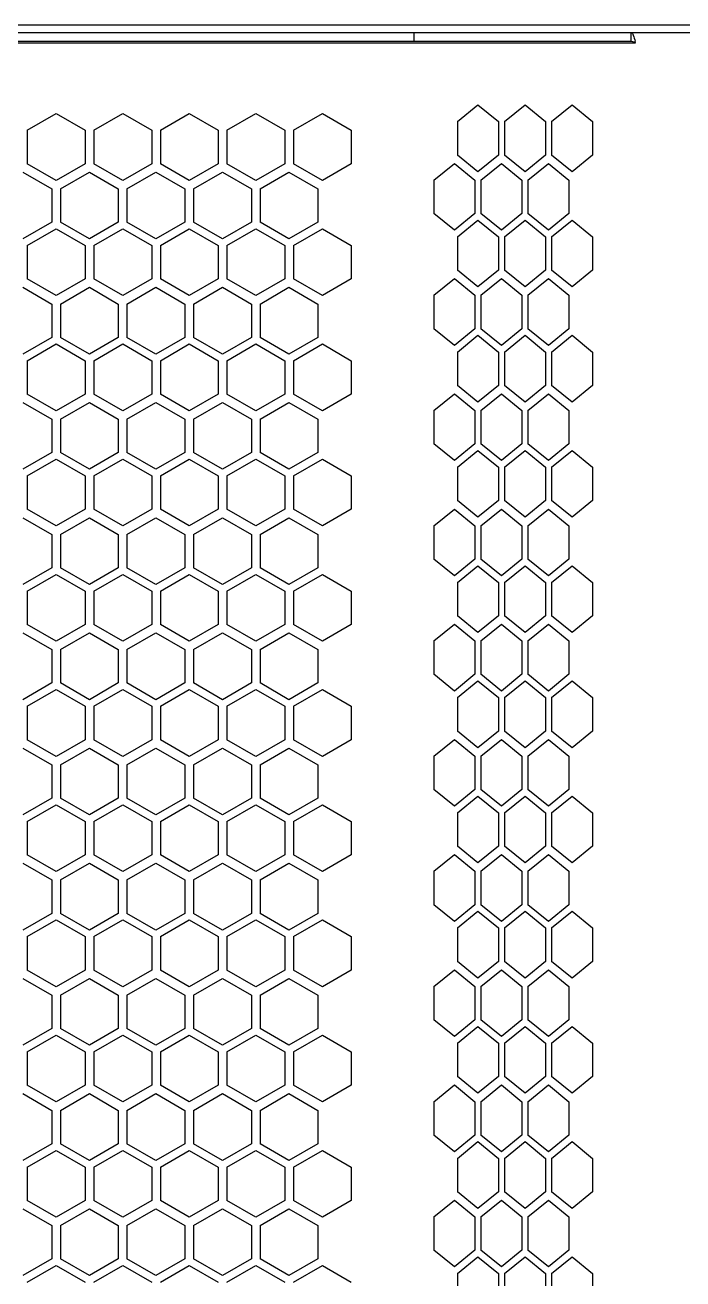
# Model space of a CAD drawing. Header units: millimetres. Extents: x 55614 to 110757, y -66981 to -47484.
# Drawn here: x 63205.8 to 63296.7, y -50373.5 to -50200.1 of the extents above; entities that cross this region are included whole.
import ezdxf

# ---------------------------------------------------------------- set-up
doc = ezdxf.new("R2010")
doc.units = ezdxf.units.MM
doc.layers.add('4209-0510_0', color=7, linetype='Continuous')
doc.layers.add('4215-0412-2_0', color=7, linetype='Continuous')
doc.layers.add('THICK', color=7, linetype='Continuous', lineweight=0)

# ---------------------------------------------------------------- blocks, each defined once
blk = doc.blocks.new('2-1725')
at = {"layer": '4209-0510_0', "color": 7, "linetype": 'Continuous'}
blk.add_line((-17313.73, -71626.23), (-17919.73, -71626.23), dxfattribs=at)
at = {"layer": '4215-0412-2_0', "color": 7, "linetype": 'Continuous'}
for p, q in [((-17927.18, -71627.27), (-17305.18, -71627.27)), ((-17827.18, -71628.47), (-17827.18, -71627.27)), ((-17797.18, -71628.47), (-17797.18, -71627.27)), ((-17961.12, -71628.67), (-17796.6, -71628.67)), ((-17927.18, -71628.47), (-17797.18, -71628.47)), ((-17880.69, -71640.78), (-17876.69, -71638.47)), ((-17876.69, -71638.47), (-17872.69, -71640.78)), ((-17871.49, -71640.78), (-17867.49, -71638.47)), ((-17867.49, -71638.47), (-17863.49, -71640.78)), ((-17862.29, -71640.78), (-17858.29, -71638.47)), ((-17858.29, -71638.47), (-17854.29, -71640.78)), ((-17853.09, -71640.78), (-17849.09, -71638.47)), ((-17849.09, -71638.47), (-17845.09, -71640.78)), ((-17843.89, -71640.78), (-17839.89, -71638.47)), ((-17839.89, -71638.47), (-17835.89, -71640.78)), ((-17821.21, -71639.58), (-17818.38, -71637.27)), ((-17818.38, -71637.27), (-17815.55, -71639.58)), ((-17814.7, -71639.58), (-17811.87, -71637.27)), ((-17811.87, -71637.27), (-17809.04, -71639.58)), ((-17808.19, -71639.58), (-17805.37, -71637.27)), ((-17805.37, -71637.27), (-17802.54, -71639.58)), ((-17821.21, -71639.58), (-17821.21, -71644.2)), ((-17815.55, -71639.58), (-17815.55, -71644.2)), ((-17814.7, -71639.58), (-17814.7, -71644.2)), ((-17809.04, -71639.58), (-17809.04, -71644.2)), ((-17808.19, -71639.58), (-17808.19, -71644.2)), ((-17802.54, -71639.58), (-17802.54, -71644.2)), ((-17880.69, -71640.78), (-17880.69, -71645.4)), ((-17872.69, -71640.78), (-17872.69, -71645.4)), ((-17871.49, -71640.78), (-17871.49, -71645.4)), ((-17863.49, -71640.78), (-17863.49, -71645.4)), ((-17862.29, -71640.78), (-17862.29, -71645.4)), ((-17854.29, -71640.78), (-17854.29, -71645.4)), ((-17853.09, -71640.78), (-17853.09, -71645.4)), ((-17845.09, -71640.78), (-17845.09, -71645.4)), ((-17843.89, -71640.78), (-17843.89, -71645.4)), ((-17835.89, -71640.78), (-17835.89, -71645.4)), ((-17876.69, -71647.71), (-17880.69, -71645.4)), ((-17872.69, -71645.4), (-17876.69, -71647.71)), ((-17867.49, -71647.71), (-17871.49, -71645.4)), ((-17863.49, -71645.4), (-17867.49, -71647.71)), ((-17858.29, -71647.71), (-17862.29, -71645.4)), ((-17854.29, -71645.4), (-17858.29, -71647.71)), ((-17849.09, -71647.71), (-17853.09, -71645.4)), ((-17845.09, -71645.4), (-17849.09, -71647.71)), ((-17839.89, -71647.71), (-17843.89, -71645.4)), ((-17835.89, -71645.4), (-17839.89, -71647.71)), ((-17824.47, -71647.67), (-17821.64, -71645.36)), ((-17821.64, -71645.36), (-17818.81, -71647.67)), ((-17818.38, -71646.51), (-17821.21, -71644.2)), ((-17815.55, -71644.2), (-17818.38, -71646.51)), ((-17817.97, -71647.67), (-17815.14, -71645.36)), ((-17815.14, -71645.36), (-17812.31, -71647.67)), ((-17811.87, -71646.51), (-17814.7, -71644.2)), ((-17809.04, -71644.2), (-17811.87, -71646.51)), ((-17811.46, -71647.67), (-17808.63, -71645.36)), ((-17808.63, -71645.36), (-17805.8, -71647.67)), ((-17805.37, -71646.51), (-17808.19, -71644.2)), ((-17802.54, -71644.2), (-17805.37, -71646.51)), ((-17881.31, -71646.56), (-17877.31, -71648.87)), ((-17876.11, -71648.87), (-17872.11, -71646.56)), ((-17872.11, -71646.56), (-17868.11, -71648.87)), ((-17866.91, -71648.87), (-17862.91, -71646.56)), ((-17862.91, -71646.56), (-17858.91, -71648.87)), ((-17857.71, -71648.87), (-17853.71, -71646.56)), ((-17853.71, -71646.56), (-17849.71, -71648.87)), ((-17848.51, -71648.87), (-17844.51, -71646.56)), ((-17844.51, -71646.56), (-17840.51, -71648.87)), ((-17877.31, -71648.87), (-17877.31, -71653.49)), ((-17876.11, -71648.87), (-17876.11, -71653.49)), ((-17868.11, -71648.87), (-17868.11, -71653.49)), ((-17866.91, -71648.87), (-17866.91, -71653.49)), ((-17858.91, -71648.87), (-17858.91, -71653.49)), ((-17857.71, -71648.87), (-17857.71, -71653.49)), ((-17849.71, -71648.87), (-17849.71, -71653.49)), ((-17848.51, -71648.87), (-17848.51, -71653.49)), ((-17840.51, -71648.87), (-17840.51, -71653.49)), ((-17824.47, -71647.67), (-17824.47, -71652.29)), ((-17818.81, -71647.67), (-17818.81, -71652.29)), ((-17817.97, -71647.67), (-17817.97, -71652.29)), ((-17812.31, -71647.67), (-17812.31, -71652.29)), ((-17811.46, -71647.67), (-17811.46, -71652.29)), ((-17805.8, -71647.67), (-17805.8, -71652.29)), ((-17821.64, -71654.6), (-17824.47, -71652.29)), ((-17818.81, -71652.29), (-17821.64, -71654.6)), ((-17815.14, -71654.6), (-17817.97, -71652.29)), ((-17812.31, -71652.29), (-17815.14, -71654.6)), ((-17808.63, -71654.6), (-17811.46, -71652.29)), ((-17805.8, -71652.29), (-17808.63, -71654.6)), ((-17877.31, -71653.49), (-17881.31, -71655.8)), ((-17872.11, -71655.8), (-17876.11, -71653.49)), ((-17868.11, -71653.49), (-17872.11, -71655.8)), ((-17862.91, -71655.8), (-17866.91, -71653.49)), ((-17858.91, -71653.49), (-17862.91, -71655.8)), ((-17853.71, -71655.8), (-17857.71, -71653.49)), ((-17849.71, -71653.49), (-17853.71, -71655.8)), ((-17844.51, -71655.8), (-17848.51, -71653.49)), ((-17840.51, -71653.49), (-17844.51, -71655.8)), ((-17821.21, -71655.51), (-17818.38, -71653.2)), ((-17818.38, -71653.2), (-17815.55, -71655.51)), ((-17814.7, -71655.51), (-17811.87, -71653.2)), ((-17811.87, -71653.2), (-17809.04, -71655.51)), ((-17808.19, -71655.51), (-17805.37, -71653.2)), ((-17805.37, -71653.2), (-17802.54, -71655.51)), ((-17880.69, -71656.71), (-17876.69, -71654.4)), ((-17876.69, -71654.4), (-17872.69, -71656.71)), ((-17871.49, -71656.71), (-17867.49, -71654.4)), ((-17867.49, -71654.4), (-17863.49, -71656.71)), ((-17862.29, -71656.71), (-17858.29, -71654.4)), ((-17858.29, -71654.4), (-17854.29, -71656.71)), ((-17853.09, -71656.71), (-17849.09, -71654.4)), ((-17849.09, -71654.4), (-17845.09, -71656.71)), ((-17843.89, -71656.71), (-17839.89, -71654.4)), ((-17839.89, -71654.4), (-17835.89, -71656.71)), ((-17821.21, -71655.51), (-17821.21, -71660.13)), ((-17815.55, -71655.51), (-17815.55, -71660.13)), ((-17814.7, -71655.51), (-17814.7, -71660.13)), ((-17809.04, -71655.51), (-17809.04, -71660.13)), ((-17808.19, -71655.51), (-17808.19, -71660.13)), ((-17802.54, -71655.51), (-17802.54, -71660.13)), ((-17880.69, -71656.71), (-17880.69, -71661.33)), ((-17872.69, -71656.71), (-17872.69, -71661.33)), ((-17871.49, -71656.71), (-17871.49, -71661.33)), ((-17863.49, -71656.71), (-17863.49, -71661.33)), ((-17862.29, -71656.71), (-17862.29, -71661.33)), ((-17854.29, -71656.71), (-17854.29, -71661.33)), ((-17853.09, -71656.71), (-17853.09, -71661.33)), ((-17845.09, -71656.71), (-17845.09, -71661.33)), ((-17843.89, -71656.71), (-17843.89, -71661.33)), ((-17835.89, -71656.71), (-17835.89, -71661.33)), ((-17818.38, -71662.44), (-17821.21, -71660.13)), ((-17815.55, -71660.13), (-17818.38, -71662.44)), ((-17811.87, -71662.44), (-17814.7, -71660.13)), ((-17809.04, -71660.13), (-17811.87, -71662.44)), ((-17805.37, -71662.44), (-17808.19, -71660.13)), ((-17802.54, -71660.13), (-17805.37, -71662.44)), ((-17881.31, -71662.49), (-17877.31, -71664.8)), ((-17876.69, -71663.64), (-17880.69, -71661.33)), ((-17872.69, -71661.33), (-17876.69, -71663.64)), ((-17876.11, -71664.8), (-17872.11, -71662.49)), ((-17872.11, -71662.49), (-17868.11, -71664.8)), ((-17867.49, -71663.64), (-17871.49, -71661.33)), ((-17863.49, -71661.33), (-17867.49, -71663.64)), ((-17866.91, -71664.8), (-17862.91, -71662.49)), ((-17862.91, -71662.49), (-17858.91, -71664.8)), ((-17858.29, -71663.64), (-17862.29, -71661.33)), ((-17854.29, -71661.33), (-17858.29, -71663.64)), ((-17857.71, -71664.8), (-17853.71, -71662.49)), ((-17853.71, -71662.49), (-17849.71, -71664.8)), ((-17849.09, -71663.64), (-17853.09, -71661.33)), ((-17845.09, -71661.33), (-17849.09, -71663.64)), ((-17848.51, -71664.8), (-17844.51, -71662.49)), ((-17844.51, -71662.49), (-17840.51, -71664.8)), ((-17839.89, -71663.64), (-17843.89, -71661.33)), ((-17835.89, -71661.33), (-17839.89, -71663.64)), ((-17824.47, -71663.6), (-17821.64, -71661.29)), ((-17821.64, -71661.29), (-17818.81, -71663.6)), ((-17817.97, -71663.6), (-17815.14, -71661.29)), ((-17815.14, -71661.29), (-17812.31, -71663.6)), ((-17811.46, -71663.6), (-17808.63, -71661.29)), ((-17808.63, -71661.29), (-17805.8, -71663.6)), ((-17824.47, -71663.6), (-17824.47, -71668.22)), ((-17818.81, -71663.6), (-17818.81, -71668.22)), ((-17817.97, -71663.6), (-17817.97, -71668.22)), ((-17812.31, -71663.6), (-17812.31, -71668.22)), ((-17811.46, -71663.6), (-17811.46, -71668.22)), ((-17805.8, -71663.6), (-17805.8, -71668.22)), ((-17877.31, -71664.8), (-17877.31, -71669.42)), ((-17876.11, -71664.8), (-17876.11, -71669.42)), ((-17868.11, -71664.8), (-17868.11, -71669.42)), ((-17866.91, -71664.8), (-17866.91, -71669.42)), ((-17858.91, -71664.8), (-17858.91, -71669.42)), ((-17857.71, -71664.8), (-17857.71, -71669.42)), ((-17849.71, -71664.8), (-17849.71, -71669.42)), ((-17848.51, -71664.8), (-17848.51, -71669.42)), ((-17840.51, -71664.8), (-17840.51, -71669.42)), ((-17877.31, -71669.42), (-17881.31, -71671.73)), ((-17872.11, -71671.73), (-17876.11, -71669.42)), ((-17868.11, -71669.42), (-17872.11, -71671.73)), ((-17862.91, -71671.73), (-17866.91, -71669.42)), ((-17858.91, -71669.42), (-17862.91, -71671.73)), ((-17853.71, -71671.73), (-17857.71, -71669.42)), ((-17849.71, -71669.42), (-17853.71, -71671.73)), ((-17844.51, -71671.73), (-17848.51, -71669.42)), ((-17840.51, -71669.42), (-17844.51, -71671.73)), ((-17821.64, -71670.53), (-17824.47, -71668.22)), ((-17818.81, -71668.22), (-17821.64, -71670.53)), ((-17821.21, -71671.44), (-17818.38, -71669.13)), ((-17818.38, -71669.13), (-17815.55, -71671.44)), ((-17815.14, -71670.53), (-17817.97, -71668.22)), ((-17812.31, -71668.22), (-17815.14, -71670.53)), ((-17814.7, -71671.44), (-17811.87, -71669.13)), ((-17811.87, -71669.13), (-17809.04, -71671.44)), ((-17808.63, -71670.53), (-17811.46, -71668.22)), ((-17805.8, -71668.22), (-17808.63, -71670.53)), ((-17808.19, -71671.44), (-17805.37, -71669.13)), ((-17805.37, -71669.13), (-17802.54, -71671.44)), ((-17880.69, -71672.64), (-17876.69, -71670.33)), ((-17876.69, -71670.33), (-17872.69, -71672.64)), ((-17871.49, -71672.64), (-17867.49, -71670.33)), ((-17867.49, -71670.33), (-17863.49, -71672.64)), ((-17862.29, -71672.64), (-17858.29, -71670.33)), ((-17858.29, -71670.33), (-17854.29, -71672.64)), ((-17853.09, -71672.64), (-17849.09, -71670.33)), ((-17849.09, -71670.33), (-17845.09, -71672.64)), ((-17843.89, -71672.64), (-17839.89, -71670.33)), ((-17839.89, -71670.33), (-17835.89, -71672.64)), ((-17821.21, -71671.44), (-17821.21, -71676.06)), ((-17815.55, -71671.44), (-17815.55, -71676.06)), ((-17814.7, -71671.44), (-17814.7, -71676.06)), ((-17809.04, -71671.44), (-17809.04, -71676.06)), ((-17808.19, -71671.44), (-17808.19, -71676.06)), ((-17802.54, -71671.44), (-17802.54, -71676.06)), ((-17880.69, -71672.64), (-17880.69, -71677.26)), ((-17872.69, -71672.64), (-17872.69, -71677.26)), ((-17871.49, -71672.64), (-17871.49, -71677.26)), ((-17863.49, -71672.64), (-17863.49, -71677.26)), ((-17862.29, -71672.64), (-17862.29, -71677.26)), ((-17854.29, -71672.64), (-17854.29, -71677.26)), ((-17853.09, -71672.64), (-17853.09, -71677.26)), ((-17845.09, -71672.64), (-17845.09, -71677.26)), ((-17843.89, -71672.64), (-17843.89, -71677.26)), ((-17835.89, -71672.64), (-17835.89, -71677.26)), ((-17818.38, -71678.37), (-17821.21, -71676.06)), ((-17815.55, -71676.06), (-17818.38, -71678.37)), ((-17811.87, -71678.37), (-17814.7, -71676.06)), ((-17809.04, -71676.06), (-17811.87, -71678.37)), ((-17805.37, -71678.37), (-17808.19, -71676.06)), ((-17802.54, -71676.06), (-17805.37, -71678.37)), ((-17876.69, -71679.57), (-17880.69, -71677.26)), ((-17872.69, -71677.26), (-17876.69, -71679.57)), ((-17867.49, -71679.57), (-17871.49, -71677.26)), ((-17863.49, -71677.26), (-17867.49, -71679.57)), ((-17858.29, -71679.57), (-17862.29, -71677.26)), ((-17854.29, -71677.26), (-17858.29, -71679.57)), ((-17849.09, -71679.57), (-17853.09, -71677.26)), ((-17845.09, -71677.26), (-17849.09, -71679.57)), ((-17839.89, -71679.57), (-17843.89, -71677.26)), ((-17835.89, -71677.26), (-17839.89, -71679.57)), ((-17824.47, -71679.53), (-17821.64, -71677.22)), ((-17821.64, -71677.22), (-17818.81, -71679.53)), ((-17817.97, -71679.53), (-17815.14, -71677.22)), ((-17815.14, -71677.22), (-17812.31, -71679.53)), ((-17811.46, -71679.53), (-17808.63, -71677.22)), ((-17808.63, -71677.22), (-17805.8, -71679.53)), ((-17881.31, -71678.42), (-17877.31, -71680.73)), ((-17876.11, -71680.73), (-17872.11, -71678.42)), ((-17872.11, -71678.42), (-17868.11, -71680.73)), ((-17866.91, -71680.73), (-17862.91, -71678.42)), ((-17862.91, -71678.42), (-17858.91, -71680.73)), ((-17857.71, -71680.73), (-17853.71, -71678.42)), ((-17853.71, -71678.42), (-17849.71, -71680.73)), ((-17848.51, -71680.73), (-17844.51, -71678.42)), ((-17844.51, -71678.42), (-17840.51, -71680.73)), ((-17824.47, -71679.53), (-17824.47, -71684.15)), ((-17818.81, -71679.53), (-17818.81, -71684.15)), ((-17817.97, -71679.53), (-17817.97, -71684.15)), ((-17812.31, -71679.53), (-17812.31, -71684.15)), ((-17811.46, -71679.53), (-17811.46, -71684.15)), ((-17805.8, -71679.53), (-17805.8, -71684.15)), ((-17877.31, -71680.73), (-17877.31, -71685.35)), ((-17876.11, -71680.73), (-17876.11, -71685.35)), ((-17868.11, -71680.73), (-17868.11, -71685.35)), ((-17866.91, -71680.73), (-17866.91, -71685.35)), ((-17858.91, -71680.73), (-17858.91, -71685.35)), ((-17857.71, -71680.73), (-17857.71, -71685.35)), ((-17849.71, -71680.73), (-17849.71, -71685.35)), ((-17848.51, -71680.73), (-17848.51, -71685.35)), ((-17840.51, -71680.73), (-17840.51, -71685.35)), ((-17821.64, -71686.46), (-17824.47, -71684.15)), ((-17818.81, -71684.15), (-17821.64, -71686.46)), ((-17821.21, -71687.37), (-17818.38, -71685.06)), ((-17818.38, -71685.06), (-17815.55, -71687.37)), ((-17815.14, -71686.46), (-17817.97, -71684.15)), ((-17812.31, -71684.15), (-17815.14, -71686.46)), ((-17814.7, -71687.37), (-17811.87, -71685.06)), ((-17811.87, -71685.06), (-17809.04, -71687.37)), ((-17808.63, -71686.46), (-17811.46, -71684.15)), ((-17805.8, -71684.15), (-17808.63, -71686.46)), ((-17808.19, -71687.37), (-17805.37, -71685.06)), ((-17805.37, -71685.06), (-17802.54, -71687.37)), ((-17877.31, -71685.35), (-17881.31, -71687.66)), ((-17880.69, -71688.57), (-17876.69, -71686.26)), ((-17876.69, -71686.26), (-17872.69, -71688.57)), ((-17872.11, -71687.66), (-17876.11, -71685.35)), ((-17868.11, -71685.35), (-17872.11, -71687.66)), ((-17871.49, -71688.57), (-17867.49, -71686.26)), ((-17867.49, -71686.26), (-17863.49, -71688.57)), ((-17862.91, -71687.66), (-17866.91, -71685.35)), ((-17858.91, -71685.35), (-17862.91, -71687.66)), ((-17862.29, -71688.57), (-17858.29, -71686.26)), ((-17858.29, -71686.26), (-17854.29, -71688.57)), ((-17853.71, -71687.66), (-17857.71, -71685.35)), ((-17849.71, -71685.35), (-17853.71, -71687.66)), ((-17853.09, -71688.57), (-17849.09, -71686.26)), ((-17849.09, -71686.26), (-17845.09, -71688.57)), ((-17844.51, -71687.66), (-17848.51, -71685.35)), ((-17840.51, -71685.35), (-17844.51, -71687.66)), ((-17843.89, -71688.57), (-17839.89, -71686.26)), ((-17839.89, -71686.26), (-17835.89, -71688.57)), ((-17880.69, -71688.57), (-17880.69, -71693.19)), ((-17872.69, -71688.57), (-17872.69, -71693.19)), ((-17871.49, -71688.57), (-17871.49, -71693.19)), ((-17863.49, -71688.57), (-17863.49, -71693.19)), ((-17862.29, -71688.57), (-17862.29, -71693.19)), ((-17854.29, -71688.57), (-17854.29, -71693.19)), ((-17853.09, -71688.57), (-17853.09, -71693.19)), ((-17845.09, -71688.57), (-17845.09, -71693.19)), ((-17843.89, -71688.57), (-17843.89, -71693.19)), ((-17835.89, -71688.57), (-17835.89, -71693.19)), ((-17821.21, -71687.37), (-17821.21, -71691.99)), ((-17815.55, -71687.37), (-17815.55, -71691.99)), ((-17814.7, -71687.37), (-17814.7, -71691.99)), ((-17809.04, -71687.37), (-17809.04, -71691.99)), ((-17808.19, -71687.37), (-17808.19, -71691.99)), ((-17802.54, -71687.37), (-17802.54, -71691.99)), ((-17818.38, -71694.3), (-17821.21, -71691.99)), ((-17815.55, -71691.99), (-17818.38, -71694.3)), ((-17811.87, -71694.3), (-17814.7, -71691.99)), ((-17809.04, -71691.99), (-17811.87, -71694.3)), ((-17805.37, -71694.3), (-17808.19, -71691.99)), ((-17802.54, -71691.99), (-17805.37, -71694.3)), ((-17876.69, -71695.5), (-17880.69, -71693.19)), ((-17872.69, -71693.19), (-17876.69, -71695.5)), ((-17867.49, -71695.5), (-17871.49, -71693.19)), ((-17863.49, -71693.19), (-17867.49, -71695.5)), ((-17858.29, -71695.5), (-17862.29, -71693.19)), ((-17854.29, -71693.19), (-17858.29, -71695.5)), ((-17849.09, -71695.5), (-17853.09, -71693.19)), ((-17845.09, -71693.19), (-17849.09, -71695.5)), ((-17839.89, -71695.5), (-17843.89, -71693.19)), ((-17835.89, -71693.19), (-17839.89, -71695.5)), ((-17824.47, -71695.46), (-17821.64, -71693.15)), ((-17821.64, -71693.15), (-17818.81, -71695.46)), ((-17817.97, -71695.46), (-17815.14, -71693.15)), ((-17815.14, -71693.15), (-17812.31, -71695.46)), ((-17811.46, -71695.46), (-17808.63, -71693.15)), ((-17808.63, -71693.15), (-17805.8, -71695.46)), ((-17881.31, -71694.35), (-17877.31, -71696.66)), ((-17876.11, -71696.66), (-17872.11, -71694.35)), ((-17872.11, -71694.35), (-17868.11, -71696.66)), ((-17866.91, -71696.66), (-17862.91, -71694.35)), ((-17862.91, -71694.35), (-17858.91, -71696.66)), ((-17857.71, -71696.66), (-17853.71, -71694.35)), ((-17853.71, -71694.35), (-17849.71, -71696.66)), ((-17848.51, -71696.66), (-17844.51, -71694.35)), ((-17844.51, -71694.35), (-17840.51, -71696.66)), ((-17824.47, -71695.46), (-17824.47, -71700.08)), ((-17818.81, -71695.46), (-17818.81, -71700.08)), ((-17817.97, -71695.46), (-17817.97, -71700.08)), ((-17812.31, -71695.46), (-17812.31, -71700.08)), ((-17811.46, -71695.46), (-17811.46, -71700.08)), ((-17805.8, -71695.46), (-17805.8, -71700.08)), ((-17877.31, -71696.66), (-17877.31, -71701.28)), ((-17876.11, -71696.66), (-17876.11, -71701.28)), ((-17868.11, -71696.66), (-17868.11, -71701.28)), ((-17866.91, -71696.66), (-17866.91, -71701.28)), ((-17858.91, -71696.66), (-17858.91, -71701.28)), ((-17857.71, -71696.66), (-17857.71, -71701.28)), ((-17849.71, -71696.66), (-17849.71, -71701.28)), ((-17848.51, -71696.66), (-17848.51, -71701.28)), ((-17840.51, -71696.66), (-17840.51, -71701.28)), ((-17821.64, -71702.39), (-17824.47, -71700.08)), ((-17818.81, -71700.08), (-17821.64, -71702.39)), ((-17815.14, -71702.39), (-17817.97, -71700.08)), ((-17812.31, -71700.08), (-17815.14, -71702.39)), ((-17808.63, -71702.39), (-17811.46, -71700.08)), ((-17805.8, -71700.08), (-17808.63, -71702.39)), ((-17877.31, -71701.28), (-17881.31, -71703.59)), ((-17880.69, -71704.5), (-17876.69, -71702.19)), ((-17876.69, -71702.19), (-17872.69, -71704.5)), ((-17872.11, -71703.59), (-17876.11, -71701.28)), ((-17868.11, -71701.28), (-17872.11, -71703.59)), ((-17871.49, -71704.5), (-17867.49, -71702.19)), ((-17867.49, -71702.19), (-17863.49, -71704.5)), ((-17862.91, -71703.59), (-17866.91, -71701.28)), ((-17858.91, -71701.28), (-17862.91, -71703.59)), ((-17862.29, -71704.5), (-17858.29, -71702.19)), ((-17858.29, -71702.19), (-17854.29, -71704.5)), ((-17853.71, -71703.59), (-17857.71, -71701.28)), ((-17849.71, -71701.28), (-17853.71, -71703.59)), ((-17853.09, -71704.5), (-17849.09, -71702.19)), ((-17849.09, -71702.19), (-17845.09, -71704.5)), ((-17844.51, -71703.59), (-17848.51, -71701.28)), ((-17840.51, -71701.28), (-17844.51, -71703.59)), ((-17843.89, -71704.5), (-17839.89, -71702.19)), ((-17839.89, -71702.19), (-17835.89, -71704.5)), ((-17821.21, -71703.3), (-17818.38, -71700.99)), ((-17818.38, -71700.99), (-17815.55, -71703.3)), ((-17814.7, -71703.3), (-17811.87, -71700.99)), ((-17811.87, -71700.99), (-17809.04, -71703.3)), ((-17808.19, -71703.3), (-17805.37, -71700.99)), ((-17805.37, -71700.99), (-17802.54, -71703.3)), ((-17821.21, -71703.3), (-17821.21, -71707.92)), ((-17815.55, -71703.3), (-17815.55, -71707.92)), ((-17814.7, -71703.3), (-17814.7, -71707.92)), ((-17809.04, -71703.3), (-17809.04, -71707.92)), ((-17808.19, -71703.3), (-17808.19, -71707.92)), ((-17802.54, -71703.3), (-17802.54, -71707.92)), ((-17880.69, -71704.5), (-17880.69, -71709.12)), ((-17872.69, -71704.5), (-17872.69, -71709.12)), ((-17871.49, -71704.5), (-17871.49, -71709.12)), ((-17863.49, -71704.5), (-17863.49, -71709.12)), ((-17862.29, -71704.5), (-17862.29, -71709.12)), ((-17854.29, -71704.5), (-17854.29, -71709.12)), ((-17853.09, -71704.5), (-17853.09, -71709.12)), ((-17845.09, -71704.5), (-17845.09, -71709.12)), ((-17843.89, -71704.5), (-17843.89, -71709.12)), ((-17835.89, -71704.5), (-17835.89, -71709.12)), ((-17876.69, -71711.43), (-17880.69, -71709.12)), ((-17872.69, -71709.12), (-17876.69, -71711.43)), ((-17867.49, -71711.43), (-17871.49, -71709.12)), ((-17863.49, -71709.12), (-17867.49, -71711.43)), ((-17858.29, -71711.43), (-17862.29, -71709.12)), ((-17854.29, -71709.12), (-17858.29, -71711.43)), ((-17849.09, -71711.43), (-17853.09, -71709.12)), ((-17845.09, -71709.12), (-17849.09, -71711.43)), ((-17839.89, -71711.43), (-17843.89, -71709.12)), ((-17835.89, -71709.12), (-17839.89, -71711.43)), ((-17824.47, -71711.39), (-17821.64, -71709.08)), ((-17821.64, -71709.08), (-17818.81, -71711.39)), ((-17818.38, -71710.23), (-17821.21, -71707.92)), ((-17815.55, -71707.92), (-17818.38, -71710.23)), ((-17817.97, -71711.39), (-17815.14, -71709.08)), ((-17815.14, -71709.08), (-17812.31, -71711.39)), ((-17811.87, -71710.23), (-17814.7, -71707.92)), ((-17809.04, -71707.92), (-17811.87, -71710.23)), ((-17811.46, -71711.39), (-17808.63, -71709.08)), ((-17808.63, -71709.08), (-17805.8, -71711.39)), ((-17805.37, -71710.23), (-17808.19, -71707.92)), ((-17802.54, -71707.92), (-17805.37, -71710.23)), ((-17881.31, -71710.28), (-17877.31, -71712.59)), ((-17876.11, -71712.59), (-17872.11, -71710.28)), ((-17872.11, -71710.28), (-17868.11, -71712.59)), ((-17866.91, -71712.59), (-17862.91, -71710.28)), ((-17862.91, -71710.28), (-17858.91, -71712.59)), ((-17857.71, -71712.59), (-17853.71, -71710.28)), ((-17853.71, -71710.28), (-17849.71, -71712.59)), ((-17848.51, -71712.59), (-17844.51, -71710.28)), ((-17844.51, -71710.28), (-17840.51, -71712.59)), ((-17877.31, -71712.59), (-17877.31, -71717.21)), ((-17876.11, -71712.59), (-17876.11, -71717.21)), ((-17868.11, -71712.59), (-17868.11, -71717.21)), ((-17866.91, -71712.59), (-17866.91, -71717.21)), ((-17858.91, -71712.59), (-17858.91, -71717.21)), ((-17857.71, -71712.59), (-17857.71, -71717.21)), ((-17849.71, -71712.59), (-17849.71, -71717.21)), ((-17848.51, -71712.59), (-17848.51, -71717.21)), ((-17840.51, -71712.59), (-17840.51, -71717.21)), ((-17824.47, -71711.39), (-17824.47, -71716.01)), ((-17818.81, -71711.39), (-17818.81, -71716.01)), ((-17817.97, -71711.39), (-17817.97, -71716.01)), ((-17812.31, -71711.39), (-17812.31, -71716.01)), ((-17811.46, -71711.39), (-17811.46, -71716.01)), ((-17805.8, -71711.39), (-17805.8, -71716.01)), ((-17821.64, -71718.32), (-17824.47, -71716.01)), ((-17818.81, -71716.01), (-17821.64, -71718.32)), ((-17815.14, -71718.32), (-17817.97, -71716.01)), ((-17812.31, -71716.01), (-17815.14, -71718.32)), ((-17808.63, -71718.32), (-17811.46, -71716.01)), ((-17805.8, -71716.01), (-17808.63, -71718.32)), ((-17877.31, -71717.21), (-17881.31, -71719.52)), ((-17880.69, -71720.43), (-17876.69, -71718.12)), ((-17876.69, -71718.12), (-17872.69, -71720.43)), ((-17872.11, -71719.52), (-17876.11, -71717.21)), ((-17868.11, -71717.21), (-17872.11, -71719.52)), ((-17871.49, -71720.43), (-17867.49, -71718.12)), ((-17867.49, -71718.12), (-17863.49, -71720.43)), ((-17862.91, -71719.52), (-17866.91, -71717.21)), ((-17858.91, -71717.21), (-17862.91, -71719.52)), ((-17862.29, -71720.43), (-17858.29, -71718.12)), ((-17858.29, -71718.12), (-17854.29, -71720.43)), ((-17853.71, -71719.52), (-17857.71, -71717.21)), ((-17849.71, -71717.21), (-17853.71, -71719.52)), ((-17853.09, -71720.43), (-17849.09, -71718.12)), ((-17849.09, -71718.12), (-17845.09, -71720.43)), ((-17844.51, -71719.52), (-17848.51, -71717.21)), ((-17840.51, -71717.21), (-17844.51, -71719.52)), ((-17843.89, -71720.43), (-17839.89, -71718.12)), ((-17839.89, -71718.12), (-17835.89, -71720.43)), ((-17821.21, -71719.23), (-17818.38, -71716.92)), ((-17818.38, -71716.92), (-17815.55, -71719.23)), ((-17814.7, -71719.23), (-17811.87, -71716.92)), ((-17811.87, -71716.92), (-17809.04, -71719.23)), ((-17808.19, -71719.23), (-17805.37, -71716.92)), ((-17805.37, -71716.92), (-17802.54, -71719.23)), ((-17821.21, -71719.23), (-17821.21, -71723.85)), ((-17815.55, -71719.23), (-17815.55, -71723.85)), ((-17814.7, -71719.23), (-17814.7, -71723.85)), ((-17809.04, -71719.23), (-17809.04, -71723.85)), ((-17808.19, -71719.23), (-17808.19, -71723.85)), ((-17802.54, -71719.23), (-17802.54, -71723.85)), ((-17880.69, -71720.43), (-17880.69, -71725.05)), ((-17872.69, -71720.43), (-17872.69, -71725.05)), ((-17871.49, -71720.43), (-17871.49, -71725.05)), ((-17863.49, -71720.43), (-17863.49, -71725.05)), ((-17862.29, -71720.43), (-17862.29, -71725.05)), ((-17854.29, -71720.43), (-17854.29, -71725.05)), ((-17853.09, -71720.43), (-17853.09, -71725.05)), ((-17845.09, -71720.43), (-17845.09, -71725.05)), ((-17843.89, -71720.43), (-17843.89, -71725.05)), ((-17835.89, -71720.43), (-17835.89, -71725.05)), ((-17876.69, -71727.36), (-17880.69, -71725.05)), ((-17872.69, -71725.05), (-17876.69, -71727.36)), ((-17867.49, -71727.36), (-17871.49, -71725.05)), ((-17863.49, -71725.05), (-17867.49, -71727.36)), ((-17858.29, -71727.36), (-17862.29, -71725.05)), ((-17854.29, -71725.05), (-17858.29, -71727.36)), ((-17849.09, -71727.36), (-17853.09, -71725.05)), ((-17845.09, -71725.05), (-17849.09, -71727.36)), ((-17839.89, -71727.36), (-17843.89, -71725.05)), ((-17835.89, -71725.05), (-17839.89, -71727.36)), ((-17824.47, -71727.32), (-17821.64, -71725.01)), ((-17821.64, -71725.01), (-17818.81, -71727.32)), ((-17818.38, -71726.16), (-17821.21, -71723.85)), ((-17815.55, -71723.85), (-17818.38, -71726.16)), ((-17817.97, -71727.32), (-17815.14, -71725.01)), ((-17815.14, -71725.01), (-17812.31, -71727.32)), ((-17811.87, -71726.16), (-17814.7, -71723.85)), ((-17809.04, -71723.85), (-17811.87, -71726.16)), ((-17811.46, -71727.32), (-17808.63, -71725.01)), ((-17808.63, -71725.01), (-17805.8, -71727.32)), ((-17805.37, -71726.16), (-17808.19, -71723.85)), ((-17802.54, -71723.85), (-17805.37, -71726.16)), ((-17881.31, -71726.21), (-17877.31, -71728.52)), ((-17876.11, -71728.52), (-17872.11, -71726.21)), ((-17872.11, -71726.21), (-17868.11, -71728.52)), ((-17866.91, -71728.52), (-17862.91, -71726.21)), ((-17862.91, -71726.21), (-17858.91, -71728.52)), ((-17857.71, -71728.52), (-17853.71, -71726.21)), ((-17853.71, -71726.21), (-17849.71, -71728.52)), ((-17848.51, -71728.52), (-17844.51, -71726.21)), ((-17844.51, -71726.21), (-17840.51, -71728.52)), ((-17877.31, -71728.52), (-17877.31, -71733.14)), ((-17876.11, -71728.52), (-17876.11, -71733.14)), ((-17868.11, -71728.52), (-17868.11, -71733.14)), ((-17866.91, -71728.52), (-17866.91, -71733.14)), ((-17858.91, -71728.52), (-17858.91, -71733.14)), ((-17857.71, -71728.52), (-17857.71, -71733.14)), ((-17849.71, -71728.52), (-17849.71, -71733.14)), ((-17848.51, -71728.52), (-17848.51, -71733.14)), ((-17840.51, -71728.52), (-17840.51, -71733.14)), ((-17824.47, -71727.32), (-17824.47, -71731.94)), ((-17818.81, -71727.32), (-17818.81, -71731.94)), ((-17817.97, -71727.32), (-17817.97, -71731.94)), ((-17812.31, -71727.32), (-17812.31, -71731.94)), ((-17811.46, -71727.32), (-17811.46, -71731.94)), ((-17805.8, -71727.32), (-17805.8, -71731.94)), ((-17821.64, -71734.25), (-17824.47, -71731.94)), ((-17818.81, -71731.94), (-17821.64, -71734.25)), ((-17815.14, -71734.25), (-17817.97, -71731.94)), ((-17812.31, -71731.94), (-17815.14, -71734.25)), ((-17808.63, -71734.25), (-17811.46, -71731.94)), ((-17805.8, -71731.94), (-17808.63, -71734.25)), ((-17877.31, -71733.14), (-17881.31, -71735.45)), ((-17872.11, -71735.45), (-17876.11, -71733.14)), ((-17868.11, -71733.14), (-17872.11, -71735.45)), ((-17862.91, -71735.45), (-17866.91, -71733.14)), ((-17858.91, -71733.14), (-17862.91, -71735.45)), ((-17853.71, -71735.45), (-17857.71, -71733.14)), ((-17849.71, -71733.14), (-17853.71, -71735.45)), ((-17844.51, -71735.45), (-17848.51, -71733.14)), ((-17840.51, -71733.14), (-17844.51, -71735.45)), ((-17821.21, -71735.16), (-17818.38, -71732.85)), ((-17818.38, -71732.85), (-17815.55, -71735.16)), ((-17814.7, -71735.16), (-17811.87, -71732.85)), ((-17811.87, -71732.85), (-17809.04, -71735.16)), ((-17808.19, -71735.16), (-17805.37, -71732.85)), ((-17805.37, -71732.85), (-17802.54, -71735.16)), ((-17880.69, -71736.36), (-17876.69, -71734.05)), ((-17876.69, -71734.05), (-17872.69, -71736.36)), ((-17871.49, -71736.36), (-17867.49, -71734.05)), ((-17867.49, -71734.05), (-17863.49, -71736.36)), ((-17862.29, -71736.36), (-17858.29, -71734.05)), ((-17858.29, -71734.05), (-17854.29, -71736.36)), ((-17853.09, -71736.36), (-17849.09, -71734.05)), ((-17849.09, -71734.05), (-17845.09, -71736.36)), ((-17843.89, -71736.36), (-17839.89, -71734.05)), ((-17839.89, -71734.05), (-17835.89, -71736.36)), ((-17821.21, -71735.16), (-17821.21, -71739.78)), ((-17815.55, -71735.16), (-17815.55, -71739.78)), ((-17814.7, -71735.16), (-17814.7, -71739.78)), ((-17809.04, -71735.16), (-17809.04, -71739.78)), ((-17808.19, -71735.16), (-17808.19, -71739.78)), ((-17802.54, -71735.16), (-17802.54, -71739.78)), ((-17880.69, -71736.36), (-17880.69, -71740.98)), ((-17872.69, -71736.36), (-17872.69, -71740.98)), ((-17871.49, -71736.36), (-17871.49, -71740.98)), ((-17863.49, -71736.36), (-17863.49, -71740.98)), ((-17862.29, -71736.36), (-17862.29, -71740.98)), ((-17854.29, -71736.36), (-17854.29, -71740.98)), ((-17853.09, -71736.36), (-17853.09, -71740.98)), ((-17845.09, -71736.36), (-17845.09, -71740.98)), ((-17843.89, -71736.36), (-17843.89, -71740.98)), ((-17835.89, -71736.36), (-17835.89, -71740.98)), ((-17818.38, -71742.09), (-17821.21, -71739.78)), ((-17815.55, -71739.78), (-17818.38, -71742.09)), ((-17811.87, -71742.09), (-17814.7, -71739.78)), ((-17809.04, -71739.78), (-17811.87, -71742.09)), ((-17805.37, -71742.09), (-17808.19, -71739.78)), ((-17802.54, -71739.78), (-17805.37, -71742.09)), ((-17881.31, -71742.14), (-17877.31, -71744.45)), ((-17876.69, -71743.29), (-17880.69, -71740.98)), ((-17872.69, -71740.98), (-17876.69, -71743.29)), ((-17876.11, -71744.45), (-17872.11, -71742.14)), ((-17872.11, -71742.14), (-17868.11, -71744.45)), ((-17867.49, -71743.29), (-17871.49, -71740.98)), ((-17863.49, -71740.98), (-17867.49, -71743.29)), ((-17866.91, -71744.45), (-17862.91, -71742.14)), ((-17862.91, -71742.14), (-17858.91, -71744.45)), ((-17858.29, -71743.29), (-17862.29, -71740.98)), ((-17854.29, -71740.98), (-17858.29, -71743.29)), ((-17857.71, -71744.45), (-17853.71, -71742.14)), ((-17853.71, -71742.14), (-17849.71, -71744.45)), ((-17849.09, -71743.29), (-17853.09, -71740.98)), ((-17845.09, -71740.98), (-17849.09, -71743.29)), ((-17848.51, -71744.45), (-17844.51, -71742.14)), ((-17844.51, -71742.14), (-17840.51, -71744.45)), ((-17839.89, -71743.29), (-17843.89, -71740.98)), ((-17835.89, -71740.98), (-17839.89, -71743.29)), ((-17824.47, -71743.25), (-17821.64, -71740.94)), ((-17821.64, -71740.94), (-17818.81, -71743.25)), ((-17817.97, -71743.25), (-17815.14, -71740.94)), ((-17815.14, -71740.94), (-17812.31, -71743.25)), ((-17811.46, -71743.25), (-17808.63, -71740.94)), ((-17808.63, -71740.94), (-17805.8, -71743.25)), ((-17824.47, -71743.25), (-17824.47, -71747.87)), ((-17818.81, -71743.25), (-17818.81, -71747.87)), ((-17817.97, -71743.25), (-17817.97, -71747.87)), ((-17812.31, -71743.25), (-17812.31, -71747.87)), ((-17811.46, -71743.25), (-17811.46, -71747.87)), ((-17805.8, -71743.25), (-17805.8, -71747.87)), ((-17877.31, -71744.45), (-17877.31, -71749.07)), ((-17876.11, -71744.45), (-17876.11, -71749.07)), ((-17868.11, -71744.45), (-17868.11, -71749.07)), ((-17866.91, -71744.45), (-17866.91, -71749.07)), ((-17858.91, -71744.45), (-17858.91, -71749.07)), ((-17857.71, -71744.45), (-17857.71, -71749.07)), ((-17849.71, -71744.45), (-17849.71, -71749.07)), ((-17848.51, -71744.45), (-17848.51, -71749.07)), ((-17840.51, -71744.45), (-17840.51, -71749.07)), ((-17877.31, -71749.07), (-17881.31, -71751.38)), ((-17872.11, -71751.38), (-17876.11, -71749.07)), ((-17868.11, -71749.07), (-17872.11, -71751.38)), ((-17862.91, -71751.38), (-17866.91, -71749.07)), ((-17858.91, -71749.07), (-17862.91, -71751.38)), ((-17853.71, -71751.38), (-17857.71, -71749.07)), ((-17849.71, -71749.07), (-17853.71, -71751.38)), ((-17844.51, -71751.38), (-17848.51, -71749.07)), ((-17840.51, -71749.07), (-17844.51, -71751.38)), ((-17821.64, -71750.18), (-17824.47, -71747.87)), ((-17818.81, -71747.87), (-17821.64, -71750.18)), ((-17821.21, -71751.09), (-17818.38, -71748.78)), ((-17818.38, -71748.78), (-17815.55, -71751.09)), ((-17815.14, -71750.18), (-17817.97, -71747.87)), ((-17812.31, -71747.87), (-17815.14, -71750.18)), ((-17814.7, -71751.09), (-17811.87, -71748.78)), ((-17811.87, -71748.78), (-17809.04, -71751.09)), ((-17808.63, -71750.18), (-17811.46, -71747.87)), ((-17805.8, -71747.87), (-17808.63, -71750.18)), ((-17808.19, -71751.09), (-17805.37, -71748.78)), ((-17805.37, -71748.78), (-17802.54, -71751.09)), ((-17880.69, -71752.29), (-17876.69, -71749.98)), ((-17876.69, -71749.98), (-17872.69, -71752.29)), ((-17871.49, -71752.29), (-17867.49, -71749.98)), ((-17867.49, -71749.98), (-17863.49, -71752.29)), ((-17862.29, -71752.29), (-17858.29, -71749.98)), ((-17858.29, -71749.98), (-17854.29, -71752.29)), ((-17853.09, -71752.29), (-17849.09, -71749.98)), ((-17849.09, -71749.98), (-17845.09, -71752.29)), ((-17843.89, -71752.29), (-17839.89, -71749.98)), ((-17839.89, -71749.98), (-17835.89, -71752.29)), ((-17821.21, -71751.09), (-17821.21, -71755.71)), ((-17815.55, -71751.09), (-17815.55, -71755.71)), ((-17814.7, -71751.09), (-17814.7, -71755.71)), ((-17809.04, -71751.09), (-17809.04, -71755.71)), ((-17808.19, -71751.09), (-17808.19, -71755.71)), ((-17802.54, -71751.09), (-17802.54, -71755.71)), ((-17880.69, -71752.29), (-17880.69, -71756.91)), ((-17872.69, -71752.29), (-17872.69, -71756.91)), ((-17871.49, -71752.29), (-17871.49, -71756.91)), ((-17863.49, -71752.29), (-17863.49, -71756.91)), ((-17862.29, -71752.29), (-17862.29, -71756.91)), ((-17854.29, -71752.29), (-17854.29, -71756.91)), ((-17853.09, -71752.29), (-17853.09, -71756.91)), ((-17845.09, -71752.29), (-17845.09, -71756.91)), ((-17843.89, -71752.29), (-17843.89, -71756.91)), ((-17835.89, -71752.29), (-17835.89, -71756.91)), ((-17818.38, -71758.02), (-17821.21, -71755.71)), ((-17815.55, -71755.71), (-17818.38, -71758.02)), ((-17811.87, -71758.02), (-17814.7, -71755.71)), ((-17809.04, -71755.71), (-17811.87, -71758.02)), ((-17805.37, -71758.02), (-17808.19, -71755.71)), ((-17802.54, -71755.71), (-17805.37, -71758.02)), ((-17881.31, -71758.07), (-17877.31, -71760.38)), ((-17876.69, -71759.22), (-17880.69, -71756.91)), ((-17872.69, -71756.91), (-17876.69, -71759.22)), ((-17876.11, -71760.38), (-17872.11, -71758.07)), ((-17872.11, -71758.07), (-17868.11, -71760.38)), ((-17867.49, -71759.22), (-17871.49, -71756.91)), ((-17863.49, -71756.91), (-17867.49, -71759.22)), ((-17866.91, -71760.38), (-17862.91, -71758.07)), ((-17862.91, -71758.07), (-17858.91, -71760.38)), ((-17858.29, -71759.22), (-17862.29, -71756.91)), ((-17854.29, -71756.91), (-17858.29, -71759.22)), ((-17857.71, -71760.38), (-17853.71, -71758.07)), ((-17853.71, -71758.07), (-17849.71, -71760.38)), ((-17849.09, -71759.22), (-17853.09, -71756.91)), ((-17845.09, -71756.91), (-17849.09, -71759.22)), ((-17848.51, -71760.38), (-17844.51, -71758.07)), ((-17844.51, -71758.07), (-17840.51, -71760.38)), ((-17839.89, -71759.22), (-17843.89, -71756.91)), ((-17835.89, -71756.91), (-17839.89, -71759.22)), ((-17824.47, -71759.18), (-17821.64, -71756.87)), ((-17821.64, -71756.87), (-17818.81, -71759.18)), ((-17817.97, -71759.18), (-17815.14, -71756.87)), ((-17815.14, -71756.87), (-17812.31, -71759.18)), ((-17811.46, -71759.18), (-17808.63, -71756.87)), ((-17808.63, -71756.87), (-17805.8, -71759.18)), ((-17824.47, -71759.18), (-17824.47, -71763.8)), ((-17818.81, -71759.18), (-17818.81, -71763.8)), ((-17817.97, -71759.18), (-17817.97, -71763.8)), ((-17812.31, -71759.18), (-17812.31, -71763.8)), ((-17811.46, -71759.18), (-17811.46, -71763.8)), ((-17805.8, -71759.18), (-17805.8, -71763.8)), ((-17877.31, -71760.38), (-17877.31, -71765)), ((-17876.11, -71760.38), (-17876.11, -71765)), ((-17868.11, -71760.38), (-17868.11, -71765)), ((-17866.91, -71760.38), (-17866.91, -71765)), ((-17858.91, -71760.38), (-17858.91, -71765)), ((-17857.71, -71760.38), (-17857.71, -71765)), ((-17849.71, -71760.38), (-17849.71, -71765)), ((-17848.51, -71760.38), (-17848.51, -71765)), ((-17840.51, -71760.38), (-17840.51, -71765)), ((-17877.31, -71765), (-17881.31, -71767.31)), ((-17872.11, -71767.31), (-17876.11, -71765)), ((-17868.11, -71765), (-17872.11, -71767.31)), ((-17862.91, -71767.31), (-17866.91, -71765)), ((-17858.91, -71765), (-17862.91, -71767.31)), ((-17853.71, -71767.31), (-17857.71, -71765)), ((-17849.71, -71765), (-17853.71, -71767.31)), ((-17844.51, -71767.31), (-17848.51, -71765)), ((-17840.51, -71765), (-17844.51, -71767.31)), ((-17821.64, -71766.11), (-17824.47, -71763.8)), ((-17818.81, -71763.8), (-17821.64, -71766.11)), ((-17821.21, -71767.02), (-17818.38, -71764.71)), ((-17818.38, -71764.71), (-17815.55, -71767.02)), ((-17815.14, -71766.11), (-17817.97, -71763.8)), ((-17812.31, -71763.8), (-17815.14, -71766.11)), ((-17814.7, -71767.02), (-17811.87, -71764.71)), ((-17811.87, -71764.71), (-17809.04, -71767.02)), ((-17808.63, -71766.11), (-17811.46, -71763.8)), ((-17805.8, -71763.8), (-17808.63, -71766.11)), ((-17808.19, -71767.02), (-17805.37, -71764.71)), ((-17805.37, -71764.71), (-17802.54, -71767.02)), ((-17880.69, -71768.22), (-17876.69, -71765.91)), ((-17876.69, -71765.91), (-17872.69, -71768.22)), ((-17871.49, -71768.22), (-17867.49, -71765.91)), ((-17867.49, -71765.91), (-17863.49, -71768.22)), ((-17862.29, -71768.22), (-17858.29, -71765.91)), ((-17858.29, -71765.91), (-17854.29, -71768.22)), ((-17853.09, -71768.22), (-17849.09, -71765.91)), ((-17849.09, -71765.91), (-17845.09, -71768.22)), ((-17843.89, -71768.22), (-17839.89, -71765.91)), ((-17839.89, -71765.91), (-17835.89, -71768.22)), ((-17880.69, -71768.22), (-17880.69, -71772.84)), ((-17872.69, -71768.22), (-17872.69, -71772.84)), ((-17871.49, -71768.22), (-17871.49, -71772.84)), ((-17863.49, -71768.22), (-17863.49, -71772.84)), ((-17862.29, -71768.22), (-17862.29, -71772.84)), ((-17854.29, -71768.22), (-17854.29, -71772.84)), ((-17853.09, -71768.22), (-17853.09, -71772.84)), ((-17845.09, -71768.22), (-17845.09, -71772.84)), ((-17843.89, -71768.22), (-17843.89, -71772.84)), ((-17835.89, -71768.22), (-17835.89, -71772.84)), ((-17821.21, -71767.02), (-17821.21, -71771.64)), ((-17815.55, -71767.02), (-17815.55, -71771.64)), ((-17814.7, -71767.02), (-17814.7, -71771.64)), ((-17809.04, -71767.02), (-17809.04, -71771.64)), ((-17808.19, -71767.02), (-17808.19, -71771.64)), ((-17802.54, -71767.02), (-17802.54, -71771.64)), ((-17818.38, -71773.95), (-17821.21, -71771.64)), ((-17815.55, -71771.64), (-17818.38, -71773.95)), ((-17811.87, -71773.95), (-17814.7, -71771.64)), ((-17809.04, -71771.64), (-17811.87, -71773.95)), ((-17805.37, -71773.95), (-17808.19, -71771.64)), ((-17802.54, -71771.64), (-17805.37, -71773.95)), ((-17876.69, -71775.15), (-17880.69, -71772.84)), ((-17872.69, -71772.84), (-17876.69, -71775.15)), ((-17867.49, -71775.15), (-17871.49, -71772.84)), ((-17863.49, -71772.84), (-17867.49, -71775.15)), ((-17858.29, -71775.15), (-17862.29, -71772.84)), ((-17854.29, -71772.84), (-17858.29, -71775.15)), ((-17849.09, -71775.15), (-17853.09, -71772.84)), ((-17845.09, -71772.84), (-17849.09, -71775.15)), ((-17839.89, -71775.15), (-17843.89, -71772.84)), ((-17835.89, -71772.84), (-17839.89, -71775.15)), ((-17824.47, -71775.11), (-17821.64, -71772.8)), ((-17821.64, -71772.8), (-17818.81, -71775.11)), ((-17817.97, -71775.11), (-17815.14, -71772.8)), ((-17815.14, -71772.8), (-17812.31, -71775.11)), ((-17811.46, -71775.11), (-17808.63, -71772.8)), ((-17808.63, -71772.8), (-17805.8, -71775.11)), ((-17881.31, -71774), (-17877.31, -71776.31)), ((-17876.11, -71776.31), (-17872.11, -71774)), ((-17872.11, -71774), (-17868.11, -71776.31)), ((-17866.91, -71776.31), (-17862.91, -71774)), ((-17862.91, -71774), (-17858.91, -71776.31)), ((-17857.71, -71776.31), (-17853.71, -71774)), ((-17853.71, -71774), (-17849.71, -71776.31)), ((-17848.51, -71776.31), (-17844.51, -71774)), ((-17844.51, -71774), (-17840.51, -71776.31)), ((-17824.47, -71775.11), (-17824.47, -71779.73)), ((-17818.81, -71775.11), (-17818.81, -71779.73)), ((-17817.97, -71775.11), (-17817.97, -71779.73)), ((-17812.31, -71775.11), (-17812.31, -71779.73)), ((-17811.46, -71775.11), (-17811.46, -71779.73)), ((-17805.8, -71775.11), (-17805.8, -71779.73)), ((-17877.31, -71776.31), (-17877.31, -71780.93)), ((-17876.11, -71776.31), (-17876.11, -71780.93)), ((-17868.11, -71776.31), (-17868.11, -71780.93)), ((-17866.91, -71776.31), (-17866.91, -71780.93)), ((-17858.91, -71776.31), (-17858.91, -71780.93)), ((-17857.71, -71776.31), (-17857.71, -71780.93)), ((-17849.71, -71776.31), (-17849.71, -71780.93)), ((-17848.51, -71776.31), (-17848.51, -71780.93)), ((-17840.51, -71776.31), (-17840.51, -71780.93)), ((-17821.64, -71782.04), (-17824.47, -71779.73)), ((-17818.81, -71779.73), (-17821.64, -71782.04)), ((-17821.21, -71782.95), (-17818.38, -71780.64)), ((-17818.38, -71780.64), (-17815.55, -71782.95)), ((-17815.14, -71782.04), (-17817.97, -71779.73)), ((-17812.31, -71779.73), (-17815.14, -71782.04)), ((-17814.7, -71782.95), (-17811.87, -71780.64)), ((-17811.87, -71780.64), (-17809.04, -71782.95)), ((-17808.63, -71782.04), (-17811.46, -71779.73)), ((-17805.8, -71779.73), (-17808.63, -71782.04)), ((-17808.19, -71782.95), (-17805.37, -71780.64)), ((-17805.37, -71780.64), (-17802.54, -71782.95)), ((-17877.31, -71780.93), (-17881.31, -71783.24)), ((-17880.69, -71784.15), (-17876.69, -71781.84)), ((-17876.69, -71781.84), (-17872.69, -71784.15)), ((-17872.11, -71783.24), (-17876.11, -71780.93)), ((-17868.11, -71780.93), (-17872.11, -71783.24)), ((-17871.49, -71784.15), (-17867.49, -71781.84)), ((-17867.49, -71781.84), (-17863.49, -71784.15)), ((-17862.91, -71783.24), (-17866.91, -71780.93)), ((-17858.91, -71780.93), (-17862.91, -71783.24)), ((-17862.29, -71784.15), (-17858.29, -71781.84)), ((-17858.29, -71781.84), (-17854.29, -71784.15)), ((-17853.71, -71783.24), (-17857.71, -71780.93)), ((-17849.71, -71780.93), (-17853.71, -71783.24)), ((-17853.09, -71784.15), (-17849.09, -71781.84)), ((-17849.09, -71781.84), (-17845.09, -71784.15)), ((-17844.51, -71783.24), (-17848.51, -71780.93)), ((-17840.51, -71780.93), (-17844.51, -71783.24)), ((-17843.89, -71784.15), (-17839.89, -71781.84)), ((-17839.89, -71781.84), (-17835.89, -71784.15)), ((-17880.69, -71784.15), (-17880.69, -71788.77)), ((-17872.69, -71784.15), (-17872.69, -71788.77)), ((-17871.49, -71784.15), (-17871.49, -71788.77)), ((-17863.49, -71784.15), (-17863.49, -71788.77)), ((-17862.29, -71784.15), (-17862.29, -71788.77)), ((-17854.29, -71784.15), (-17854.29, -71788.77)), ((-17853.09, -71784.15), (-17853.09, -71788.77)), ((-17845.09, -71784.15), (-17845.09, -71788.77)), ((-17843.89, -71784.15), (-17843.89, -71788.77)), ((-17835.89, -71784.15), (-17835.89, -71788.77)), ((-17821.21, -71782.95), (-17821.21, -71787.57)), ((-17815.55, -71782.95), (-17815.55, -71787.57)), ((-17814.7, -71782.95), (-17814.7, -71787.57)), ((-17809.04, -71782.95), (-17809.04, -71787.57)), ((-17808.19, -71782.95), (-17808.19, -71787.57)), ((-17802.54, -71782.95), (-17802.54, -71787.57)), ((-17818.38, -71789.88), (-17821.21, -71787.57)), ((-17815.55, -71787.57), (-17818.38, -71789.88)), ((-17811.87, -71789.88), (-17814.7, -71787.57)), ((-17809.04, -71787.57), (-17811.87, -71789.88)), ((-17805.37, -71789.88), (-17808.19, -71787.57)), ((-17802.54, -71787.57), (-17805.37, -71789.88)), ((-17876.69, -71791.08), (-17880.69, -71788.77)), ((-17872.69, -71788.77), (-17876.69, -71791.08)), ((-17867.49, -71791.08), (-17871.49, -71788.77)), ((-17863.49, -71788.77), (-17867.49, -71791.08)), ((-17858.29, -71791.08), (-17862.29, -71788.77)), ((-17854.29, -71788.77), (-17858.29, -71791.08)), ((-17849.09, -71791.08), (-17853.09, -71788.77)), ((-17845.09, -71788.77), (-17849.09, -71791.08)), ((-17839.89, -71791.08), (-17843.89, -71788.77)), ((-17835.89, -71788.77), (-17839.89, -71791.08)), ((-17824.47, -71791.04), (-17821.64, -71788.73)), ((-17821.64, -71788.73), (-17818.81, -71791.04)), ((-17817.97, -71791.04), (-17815.14, -71788.73)), ((-17815.14, -71788.73), (-17812.31, -71791.04)), ((-17811.46, -71791.04), (-17808.63, -71788.73)), ((-17808.63, -71788.73), (-17805.8, -71791.04)), ((-17881.31, -71789.93), (-17877.31, -71792.24)), ((-17876.11, -71792.24), (-17872.11, -71789.93)), ((-17872.11, -71789.93), (-17868.11, -71792.24)), ((-17866.91, -71792.24), (-17862.91, -71789.93)), ((-17862.91, -71789.93), (-17858.91, -71792.24)), ((-17857.71, -71792.24), (-17853.71, -71789.93)), ((-17853.71, -71789.93), (-17849.71, -71792.24)), ((-17848.51, -71792.24), (-17844.51, -71789.93)), ((-17844.51, -71789.93), (-17840.51, -71792.24)), ((-17824.47, -71791.04), (-17824.47, -71795.66)), ((-17818.81, -71791.04), (-17818.81, -71795.66)), ((-17817.97, -71791.04), (-17817.97, -71795.66)), ((-17812.31, -71791.04), (-17812.31, -71795.66)), ((-17811.46, -71791.04), (-17811.46, -71795.66)), ((-17805.8, -71791.04), (-17805.8, -71795.66)), ((-17877.31, -71792.24), (-17877.31, -71796.86)), ((-17876.11, -71792.24), (-17876.11, -71796.86)), ((-17868.11, -71792.24), (-17868.11, -71796.86)), ((-17866.91, -71792.24), (-17866.91, -71796.86)), ((-17858.91, -71792.24), (-17858.91, -71796.86)), ((-17857.71, -71792.24), (-17857.71, -71796.86)), ((-17849.71, -71792.24), (-17849.71, -71796.86)), ((-17848.51, -71792.24), (-17848.51, -71796.86)), ((-17840.51, -71792.24), (-17840.51, -71796.86)), ((-17821.64, -71797.97), (-17824.47, -71795.66)), ((-17818.81, -71795.66), (-17821.64, -71797.97)), ((-17815.14, -71797.97), (-17817.97, -71795.66)), ((-17812.31, -71795.66), (-17815.14, -71797.97)), ((-17808.63, -71797.97), (-17811.46, -71795.66)), ((-17805.8, -71795.66), (-17808.63, -71797.97)), ((-17877.31, -71796.86), (-17881.31, -71799.17)), ((-17880.69, -71800.08), (-17876.69, -71797.77)), ((-17876.69, -71797.77), (-17872.69, -71800.08)), ((-17872.11, -71799.17), (-17876.11, -71796.86)), ((-17868.11, -71796.86), (-17872.11, -71799.17)), ((-17871.49, -71800.08), (-17867.49, -71797.77)), ((-17867.49, -71797.77), (-17863.49, -71800.08)), ((-17862.91, -71799.17), (-17866.91, -71796.86)), ((-17858.91, -71796.86), (-17862.91, -71799.17)), ((-17862.29, -71800.08), (-17858.29, -71797.77)), ((-17858.29, -71797.77), (-17854.29, -71800.08)), ((-17853.71, -71799.17), (-17857.71, -71796.86)), ((-17849.71, -71796.86), (-17853.71, -71799.17)), ((-17853.09, -71800.08), (-17849.09, -71797.77)), ((-17849.09, -71797.77), (-17845.09, -71800.08)), ((-17844.51, -71799.17), (-17848.51, -71796.86)), ((-17840.51, -71796.86), (-17844.51, -71799.17)), ((-17843.89, -71800.08), (-17839.89, -71797.77)), ((-17839.89, -71797.77), (-17835.89, -71800.08)), ((-17821.21, -71798.88), (-17818.38, -71796.57)), ((-17818.38, -71796.57), (-17815.55, -71798.88)), ((-17814.7, -71798.88), (-17811.87, -71796.57)), ((-17811.87, -71796.57), (-17809.04, -71798.88)), ((-17808.19, -71798.88), (-17805.37, -71796.57)), ((-17805.37, -71796.57), (-17802.54, -71798.88)), ((-17821.21, -71798.88), (-17821.21, -71803.5)), ((-17815.55, -71798.88), (-17815.55, -71803.5)), ((-17814.7, -71798.88), (-17814.7, -71803.5)), ((-17809.04, -71798.88), (-17809.04, -71803.5)), ((-17808.19, -71798.88), (-17808.19, -71803.5)), ((-17802.54, -71798.88), (-17802.54, -71803.5))]:
    blk.add_line(p, q, dxfattribs=at)
blk.add_arc((-17871.02, -71648.23), 76.95, 14.7276, 14.8829, dxfattribs=at)
blk.add_open_spline([(-17797.18, -71627.27), (-17797.03, -71627.27), (-17796.83, -71627.83), (-17796.73, -71628.18), (-17796.65, -71628.46)], degree=3, knots=[0, 0, 0, 0, 0.324698, 1, 1, 1, 1], dxfattribs=at)
blk.add_open_spline([(-17797.18, -71628.47), (-17796.97, -71628.47), (-17796.78, -71628.57), (-17796.6, -71628.67)], degree=3, dxfattribs=at)

msp = doc.modelspace()

# ---------------------------------------------------------------- block references
at = {"layer": 'THICK', "lineweight": -3}
msp.add_blockref('2-1725', (81086.76, 21426.09), dxfattribs=at)

doc.saveas('drawing.dxf')
